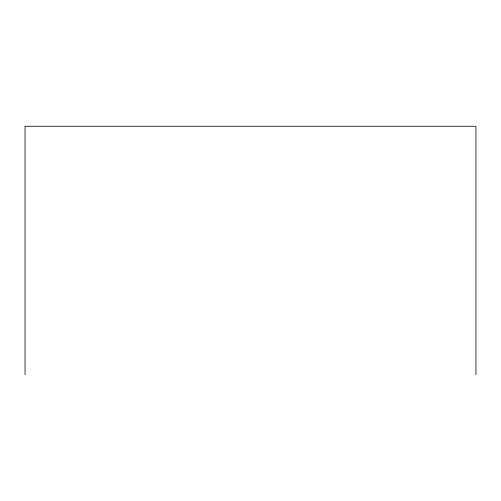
<?xml version="1.0" encoding="UTF-8"?>
<svg xmlns="http://www.w3.org/2000/svg" width="501" height="501" viewBox="0 0 501 501"><rect width="100%" height="100%" fill="white"/><g stroke="black" fill="none" stroke-linecap="round" stroke-linejoin="round"><path stroke-width="0.75" d="M475.95 374.729L475.95 126.271L25.05 126.271L25.05 374.729"/></g></svg>
